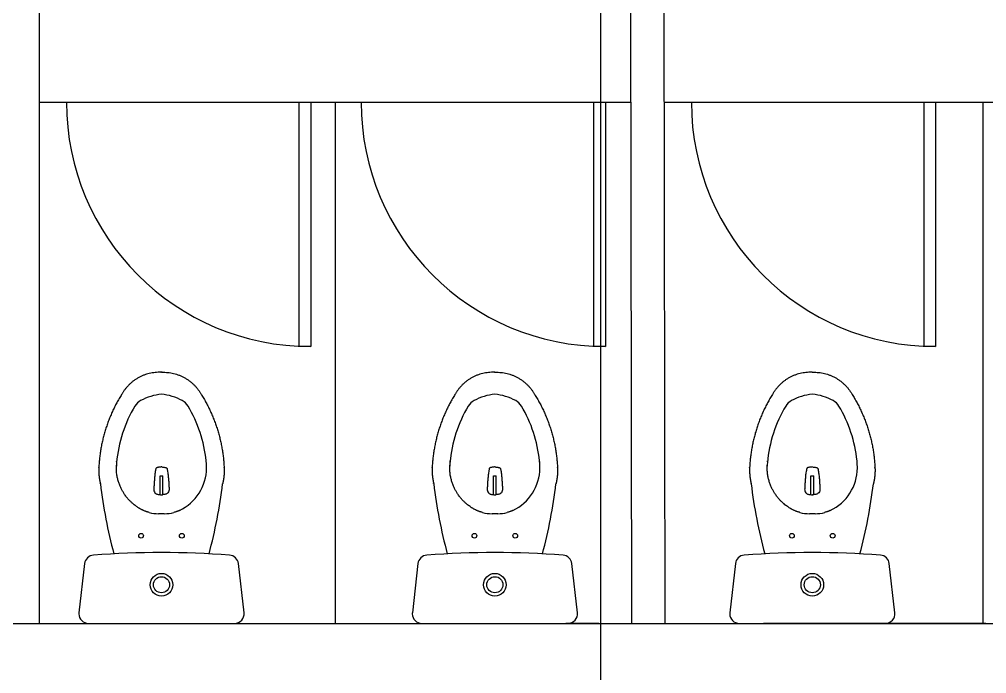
# Model space of a CAD drawing. Header units: millimetres. Extents: x 2164 to 32180, y 1376 to 2800.
# Drawn here: x 2176.762 to 2179.692, y 1396.967 to 1398.948 of the extents above; entities that cross this region are included whole.
import ezdxf

# ---------------------------------------------------------------- set-up
doc = ezdxf.new("R2010")
doc.units = ezdxf.units.MM
doc.linetypes.add('ACAD_ISO04W100', pattern=[30, 24, -3, 0, -3])
for name, color, linetype in [('1º piso muebles', 7, 'Continuous'), ('1º piso paredes', 73, 'Continuous'), ('2º piso paredes', 73, 'Continuous')]:
    doc.layers.add(name, color=color, linetype=linetype)
doc.layers.add('Linea de corte', color=7, linetype='ACAD_ISO04W100', lineweight=25)

# ---------------------------------------------------------------- blocks, each defined once
blk = doc.blocks.new('drakar planta')
at = {"linetype": 'Continuous'}
for p, q in [((9.3966, 5.6327), (9.3966, 5.6327)), ((9.8389, 5.6327), (9.3966, 5.6327)), ((9.8389, 5.6327), (9.8389, 5.6327)), ((9.3677, 5.6004), (9.3677, 5.6004)), ((9.3677, 5.6004), (9.3846, 5.4518)), ((9.8509, 5.4518), (9.8678, 5.6004)), ((9.8678, 5.6004), (9.8678, 5.6004)), ((9.3846, 5.4518), (9.3846, 5.4518)), ((9.8509, 5.4518), (9.8509, 5.4518)), ((9.6178, 5.3007), (9.6265, 5.3007)), ((9.6134, 5.2431), (9.6134, 5.1856)), ((9.6176, 5.2435), (9.6152, 5.2432)), ((9.6176, 5.2435), (9.6181, 5.2435)), ((9.6205, 5.2432), (9.6181, 5.2435)), ((9.6223, 5.2431), (9.6223, 5.1856)), ((9.6223, 5.1856), (9.6134, 5.1856)), ((9.7545, 5.1578), (9.7544, 5.154)), ((9.4821, 5.1434), (9.4824, 5.1407)), ((9.7536, 5.1434), (9.7533, 5.1407)), ((9.7544, 5.154), (9.7544, 5.154))]:
    blk.add_line(p, q, dxfattribs=at)
at = {"ltscale": 0.01}
blk.add_line((9.6092, 5.3007), (9.6178, 5.3007), dxfattribs=at)
at = {"linetype": 'Continuous'}
for centre, radius in [((9.6178, 5.5157), 0.0342), ((9.6178, 5.5157), 0.0244), ((9.5561, 5.3674), 0.0072), ((9.6796, 5.3674), 0.0072)]:
    blk.add_circle(centre, radius, dxfattribs=at)
for centre, radius, start, end in [((9.3966, 5.6037), 0.0291, 90, 186.4831), ((9.8389, 5.6037), 0.0291, 0, 90), ((9.8389, 5.6037), 0.0291, 353.5169, 0), ((9.4135, 5.4551), 0.0291, 186.4831, 265.6595), ((9.822, 5.4551), 0.0291, 274.3405, 353.5169), ((9.6178, 8.1465), 2.7282, 265.6595, 274.3405), ((10.9479, 5.0275), 1.5262, 165.0155, 173.1331), ((8.2857, 5.0272), 1.5283, 6.8679, 14.9756), ((9.6246, 5.1613), 0.1433, 115.2636, 179.6481), ((9.6092, 5.1878), 0.1129, 90, 104.8453), ((9.6265, 5.1878), 0.1129, 75.1657, 90), ((9.6671, 5.1617), 0.1859, 179.8512, 185.6502), ((9.6172, 5.1602), 0.00101, 263.4365, 309.8712), ((9.6185, 5.1602), 0.00101, 230.1288, 276.5635), ((9.8881, 5.1828), 0.4079, 185.2168, 185.7358), ((9.8889, 5.183), 0.4087, 185.9431, 210.6376), ((9.3468, 5.183), 0.4087, 329.3624, 354.7538), ((9.537, 5.1642), 0.2176, 354.506, 358.1692), ((9.5759, 4.9984), 0.0453, 211.4552, 242.0451), ((9.639, 5.1172), 0.1798, 242.0447, 263.2555), ((9.5967, 5.1172), 0.1798, 276.7445, 297.9553), ((9.6598, 4.9984), 0.0453, 297.9549, 328.5855)]:
    blk.add_arc(centre, radius, start, end, dxfattribs=at)
for points, knots in [([(9.5634, 5.2909), (9.564, 5.2912), (9.5645, 5.2914), (9.5651, 5.2917), (9.5656, 5.2919), (9.5666, 5.2923), (9.5679, 5.2929), (9.5692, 5.2934), (9.571, 5.294), (9.5734, 5.2949), (9.5767, 5.296), (9.579, 5.2966), (9.5805, 5.297)], [0.8678487, 0.8678487, 0.8678487, 0.8678487, 0.8798629, 0.8798629, 0.8798629, 0.8909521, 0.9003997, 0.9091834, 0.9229673, 0.9427072, 0.9683896, 1, 1, 1, 1]), ([(9.6552, 5.297), (9.6566, 5.2967), (9.6586, 5.2961), (9.6617, 5.2951), (9.6642, 5.2942), (9.6665, 5.2934), (9.6689, 5.2924), (9.6715, 5.2913), (9.6743, 5.29), (9.6771, 5.2886), (9.6797, 5.2873), (9.6821, 5.286), (9.6841, 5.2849), (9.6865, 5.2834), (9.6896, 5.2815), (9.6935, 5.2788), (9.6982, 5.2754), (9.7037, 5.271), (9.7098, 5.2656), (9.7163, 5.2591), (9.723, 5.2514), (9.7291, 5.2432), (9.7345, 5.2347), (9.7392, 5.2261), (9.7436, 5.2167), (9.7474, 5.2065), (9.7506, 5.1954), (9.753, 5.1836), (9.7545, 5.1708), (9.7545, 5.1628), (9.7545, 5.158)], [0, 0, 0, 0, 0.03073, 0.0557919, 0.0752101, 0.0908298, 0.1057126, 0.128628, 0.1479371, 0.1642292, 0.1850908, 0.1958664, 0.2064561, 0.220969, 0.23993, 0.2633379, 0.294561, 0.3312722, 0.3734704, 0.4211544, 0.4743227, 0.5329738, 0.5805653, 0.6312404, 0.6849983, 0.7418381, 0.8017591, 0.8647604, 0.930841, 0.9987863, 0.9987863, 0.9987863, 0.9987863]), ([(9.6171, 5.1592), (9.6158, 5.1594), (9.6145, 5.1595), (9.6119, 5.1598), (9.6106, 5.16), (9.608, 5.1604), (9.6067, 5.1606), (9.6048, 5.161), (9.6042, 5.1611), (9.603, 5.1617), (9.6024, 5.162), (9.6016, 5.163), (9.6012, 5.1635), (9.6009, 5.1644), (9.6008, 5.1647), (9.6007, 5.1653), (9.6006, 5.1656), (9.6003, 5.1671), (9.6001, 5.1683), (9.5993, 5.1719), (9.5989, 5.1743), (9.5979, 5.1812), (9.5975, 5.1857), (9.5967, 5.1945), (9.5963, 5.1987), (9.5959, 5.205), (9.5958, 5.2071), (9.5955, 5.2113), (9.5954, 5.2134), (9.5951, 5.2176), (9.595, 5.2197), (9.5949, 5.2229), (9.5948, 5.224), (9.5947, 5.2261), (9.5947, 5.2272), (9.5948, 5.2303), (9.5954, 5.2324), (9.5973, 5.2363), (9.5987, 5.2382), (9.6016, 5.2403), (9.6026, 5.2409), (9.605, 5.2419), (9.6062, 5.2422), (9.6081, 5.2425), (9.6087, 5.2426), (9.61, 5.2427), (9.6107, 5.2428), (9.6126, 5.243), (9.6139, 5.2431), (9.6152, 5.2432), (9.6152, 5.2432), (9.6152, 5.2432), (9.6152, 5.2432)], [0, 0, 0, 0, 0.03125, 0.03125, 0.0625, 0.0625, 0.09375, 0.09375, 0.109375, 0.109375, 0.125, 0.125, 0.140625, 0.140625, 0.148438, 0.148438, 0.15625, 0.15625, 0.1875, 0.1875, 0.25, 0.25, 0.375, 0.375, 0.5, 0.5, 0.5625, 0.5625, 0.625, 0.625, 0.6875, 0.6875, 0.71875, 0.71875, 0.75, 0.75, 0.8125, 0.8125, 0.875, 0.875, 0.90625, 0.90625, 0.9375, 0.9375, 0.953125, 0.953125, 0.96875, 0.96875, 1, 1, 1, 1.000009, 1.000009, 1.000009, 1.000009]), ([(9.6186, 5.1592), (9.6199, 5.1594), (9.6212, 5.1595), (9.6238, 5.1598), (9.6251, 5.16), (9.6277, 5.1604), (9.629, 5.1606), (9.6309, 5.161), (9.6315, 5.1611), (9.6327, 5.1617), (9.6333, 5.162), (9.6341, 5.163), (9.6345, 5.1635), (9.6348, 5.1644), (9.6349, 5.1647), (9.635, 5.1653), (9.6351, 5.1656), (9.6354, 5.1671), (9.6356, 5.1683), (9.6364, 5.1719), (9.6368, 5.1743), (9.6378, 5.1812), (9.6382, 5.1857), (9.639, 5.1945), (9.6394, 5.1987), (9.6398, 5.205), (9.6399, 5.2071), (9.6402, 5.2113), (9.6403, 5.2134), (9.6406, 5.2176), (9.6407, 5.2197), (9.6408, 5.2229), (9.6409, 5.224), (9.641, 5.2261), (9.641, 5.2272), (9.6409, 5.2303), (9.6403, 5.2324), (9.6384, 5.2363), (9.637, 5.2382), (9.6341, 5.2403), (9.6331, 5.2409), (9.6307, 5.2419), (9.6295, 5.2422), (9.6276, 5.2425), (9.627, 5.2426), (9.6257, 5.2427), (9.625, 5.2428), (9.6231, 5.243), (9.6218, 5.2431), (9.6205, 5.2432)], [0, 0, 0, 0, 0.03125, 0.03125, 0.0625, 0.0625, 0.09375, 0.09375, 0.109375, 0.109375, 0.125, 0.125, 0.140625, 0.140625, 0.1484375, 0.1484375, 0.15625, 0.15625, 0.1875, 0.1875, 0.25, 0.25, 0.375, 0.375, 0.5, 0.5, 0.5625, 0.5625, 0.625, 0.625, 0.6875, 0.6875, 0.71875, 0.71875, 0.75, 0.75, 0.8125, 0.8125, 0.875, 0.875, 0.90625, 0.90625, 0.9375, 0.9375, 0.953125, 0.953125, 0.96875, 0.96875, 0.9999928, 0.9999928, 0.9999928, 0.9999928])]:
    blk.add_open_spline(points, degree=3, knots=knots, dxfattribs=at)
blk.add_open_spline([(9.5948, 5.2285), (9.5948, 5.2286), (9.5948, 5.2287), (9.5948, 5.2288)], degree=3, dxfattribs=at)
for points, weights, degree, knots in [([(9.6178, 4.8727), (9.617, 4.8727), (9.6161, 4.8727), (9.5422, 4.8699), (9.5019, 4.932), (9.4345, 5.0356), (9.4281, 5.159), (9.4281, 5.16), (9.428, 5.1611), (9.4274, 5.1745), (9.4288, 5.1879)], [1, 0.999818026965, 1, 0.869595072185, 1, 0.965853886877, 1, 0.999997543195, 1, 0.96771874759, 0.94216281398], 2, [0, 0, 0, 0.004294, 0.004294, 0.32836, 0.32836, 0.929345, 0.929345, 0.934486, 0.934486, 1, 1, 1]), ([(9.4288, 5.1879), (9.4296, 5.1949), (9.4308, 5.2019), (9.4324, 5.2088), (9.4325, 5.2092), (9.4326, 5.2096), (9.4327, 5.2099)], [0.94216281398, 0.929295544402, 0.917706959429, 0.907397059062, 0.907397059062, 0.907397059062, 0.907397059062], 3, [0, 0, 0, 0, 0.08501565, 0.08501565, 0.08501565, 0.08958153, 0.08958153, 0.08958153, 0.08958153]), ([(9.6178, 4.8727), (9.6187, 4.8727), (9.6196, 4.8727), (9.6935, 4.8699), (9.7338, 4.932), (9.8012, 5.0356), (9.8076, 5.159), (9.8076, 5.16), (9.8077, 5.1611), (9.8083, 5.1745), (9.8069, 5.1879)], [1, 0.999818026965, 1, 0.869595072185, 1, 0.965853886877, 1, 0.999997543195, 1, 0.96771874759, 0.94216281398], 2, [0, 0, 0, 0.004294, 0.004294, 0.32836, 0.32836, 0.929345, 0.929345, 0.934486, 0.934486, 1, 1, 1]), ([(9.8069, 5.1879), (9.8061, 5.1948), (9.8049, 5.2018), (9.8033, 5.2087), (9.8032, 5.2091), (9.8031, 5.2095), (9.803, 5.2099)], [0.94216281398, 0.929356038323, 0.91781595237, 0.907542556122, 0.907542556122, 0.907542556122, 0.907542556122], 3, [0, 0, 0, 0, 0.08461596, 0.08461596, 0.08461596, 0.08948508, 0.08948508, 0.08948508, 0.08948508])]:
    blk.add_rational_spline(points, weights, degree=degree, knots=knots, dxfattribs=at)

msp = doc.modelspace()

# ---------------------------------------------------------------- linework, layer by layer
at = {"layer": '1º piso muebles'}
for p, q in [((2176.8217, 1398.6973), (2178.6155, 1398.6973)), ((2177.7186, 1398.6973), (2177.7186, 1397.1193)), ((2178.715, 1398.6973), (2180.7124, 1398.6973)), ((2179.6811, 1398.6973), (2179.6811, 1397.1193)), ((2179.6897, 1397.1193), (2179.0157, 1397.1193))]:
    msp.add_line(p, q, dxfattribs=at)
for points in [[(2177.6443, 1398.6973), (2177.6443, 1397.9573), (2177.6093, 1397.9573), (2177.6093, 1398.6973)], [(2178.537, 1398.6973), (2178.537, 1397.9573), (2178.502, 1397.9573), (2178.502, 1398.6973)], [(2179.5376, 1398.6973), (2179.5376, 1397.9573), (2179.5026, 1397.9573), (2179.5026, 1398.6973)]]:
    msp.add_lwpolyline(points, close=True, dxfattribs=at)
for centre in [(2177.6443, 1398.6973), (2178.537, 1398.6973), (2179.5376, 1398.6973)]:
    msp.add_arc(centre, 0.74, 180, 270, dxfattribs=at)
at = {"layer": '1º piso paredes'}
for p, q in [((2176.8217, 1400.7286), (2176.8217, 1397.1193)), ((2178.617, 1397.1191), (2178.6124, 1400.7286)), ((2178.7124, 1400.7286), (2178.717, 1397.1193)), ((2175.717, 1397.1193), (2177.7263, 1397.1193)), ((2176.8217, 1397.1193), (2178.617, 1397.1193)), ((2178.517, 1397.1193), (2178.417, 1397.1191)), ((2178.717, 1397.1193), (2180.7124, 1397.1193))]:
    msp.add_line(p, q, dxfattribs=at)
at = {"layer": '2º piso paredes'}
msp.add_line((2173.117, 1397.1193), (2182.3218, 1397.1193), dxfattribs=at)
at = {"layer": 'Linea de corte'}
msp.add_line((2178.5218, 1403.2767), (2178.5218, 1386.5487), dxfattribs=at)

# ---------------------------------------------------------------- block references
at = {"layer": '1º piso muebles', "rotation": 180}
for p in [(2186.8101, 1402.752), (2187.8201, 1402.752), (2188.7818, 1402.752)]:
    msp.add_blockref('drakar planta', p, dxfattribs=at)

doc.saveas('drawing.dxf')
